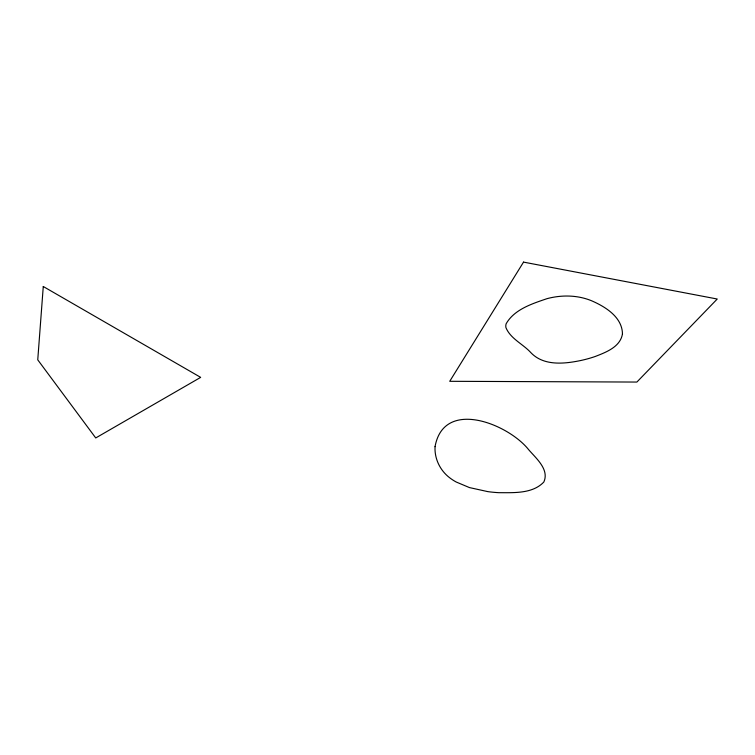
<?xml version="1.0" encoding="UTF-8"?>
<svg xmlns="http://www.w3.org/2000/svg" width="755" height="755" viewBox="0 0 755 755"><rect width="100%" height="100%" fill="white"/><g stroke="black" fill="none" stroke-linecap="round" stroke-linejoin="round"><path stroke-width="1.13" d="M435.05 446.649L435.012 449.508A105.039 60.645 0 0 0 436.343 458.2C438.315 465.184 442.364 471.554 447.866 476.301A58.918 34.013 0 0 0 456.18 482.001L469.44 487.579L487.815 491.628A80.502 46.48 0 0 0 498.895 492.685C513.947 492.675 532.596 493.864 543.836 482.02C549.565 469.384 535.842 458.153 528.519 449.518C508.124 423.961 443.864 398.008 435.05 446.649M43.271 286.504L37.75 359.833L95.734 437.957L200.67 377.368L43.271 286.504M622.46 333.899C620.327 346.904 606.142 352.236 595.327 356.445A86.315 49.839 0 0 1 580.482 360.569C564.098 363.938 543.732 366.052 530.991 352.783C523.111 344.044 510.663 338.929 505.963 327.708A22.169 12.797 0 0 1 506.171 323.716C514.353 309.352 532.19 303.718 546.931 298.687C561.484 294.78 577.32 294.969 591.382 300.679C605.217 306.643 622.205 317.006 622.46 333.899M523.526 262.108L449.725 381.303L636.88 382.058L717.25 299.018L523.526 262.108"/></g></svg>
